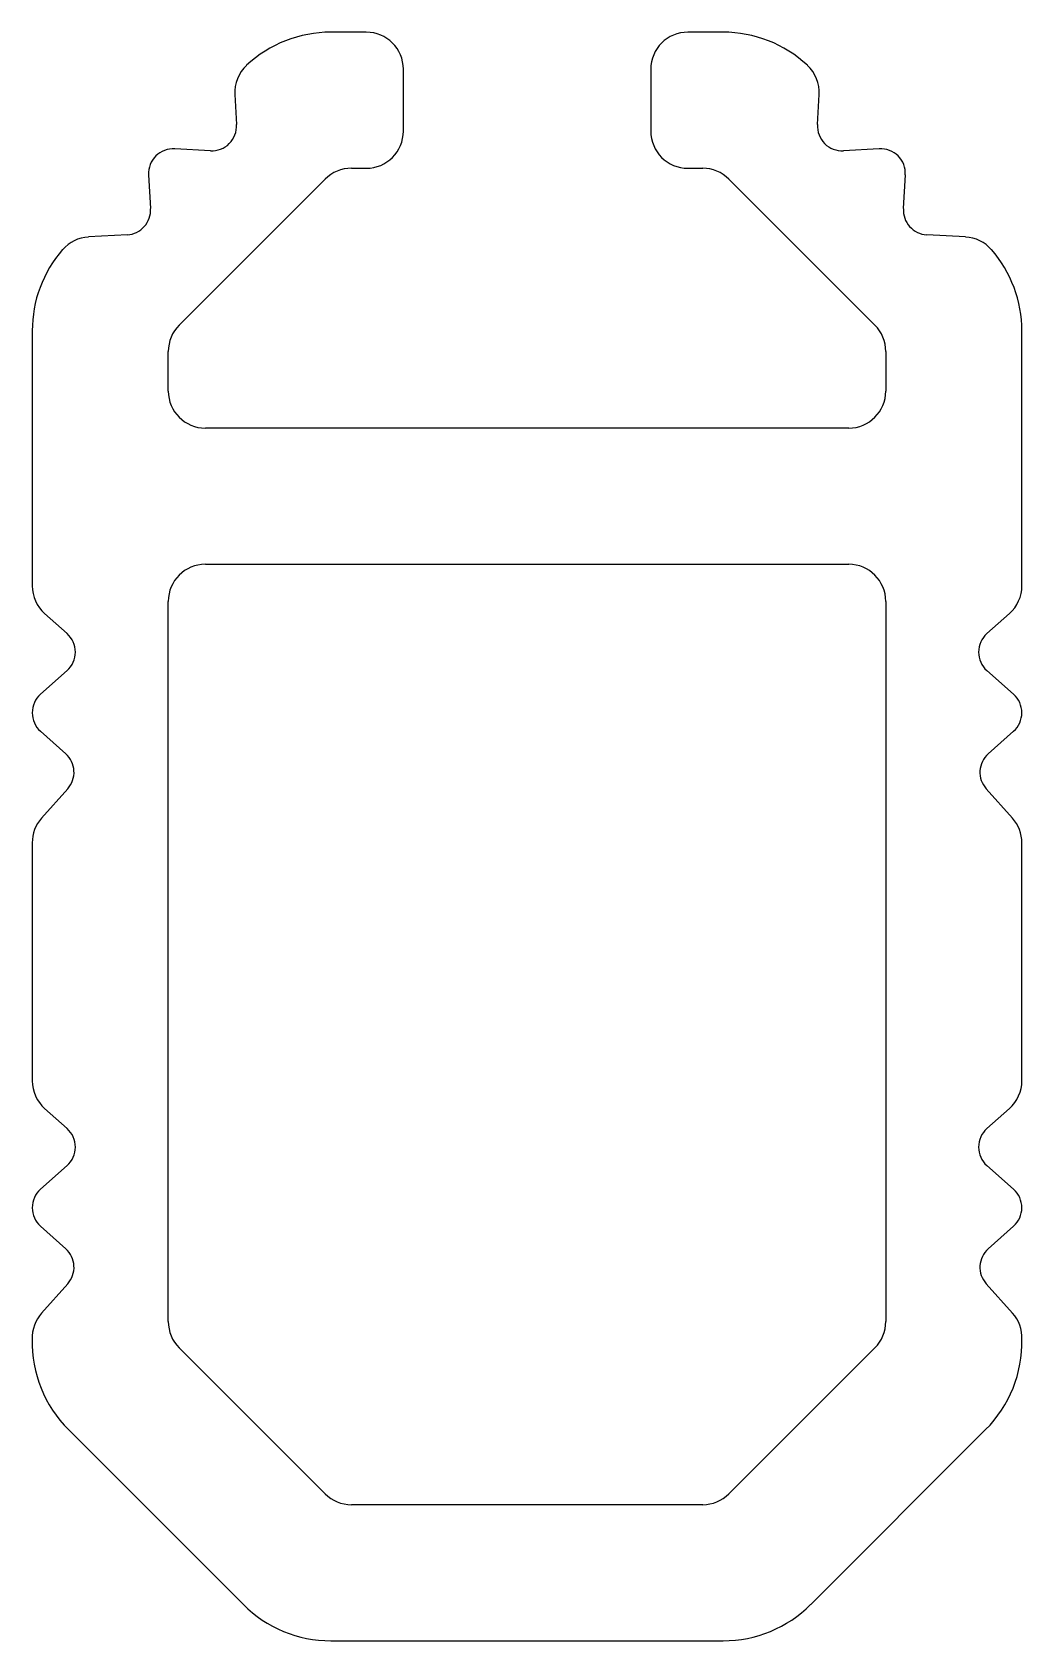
# Model space of a CAD drawing. Extents: x 1262.6 to 1270.6, y 2285.3 to 2298.3.
import ezdxf

# ---------------------------------------------------------------- set-up
doc = ezdxf.new("R2010")
doc.units = 0
doc.layers.get('0').update_dxf_attribs({"linetype": 'CONTINUOUS'})

msp = doc.modelspace()

# ---------------------------------------------------------------- linework, layer by layer
for p, q in [((1265.277, 2298.287), (1264.991, 2298.287)), ((1268.162, 2298.287), (1267.877, 2298.287)), ((1265.577, 2297.487), (1265.577, 2297.987)), ((1267.577, 2297.987), (1267.577, 2297.487)), ((1264.215, 2297.782), (1264.229, 2297.54)), ((1268.925, 2297.54), (1268.939, 2297.782)), ((1264.017, 2297.329), (1263.73, 2297.345)), ((1269.424, 2297.345), (1269.136, 2297.329)), ((1263.518, 2297.134), (1263.534, 2296.861)), ((1265.157, 2297.187), (1265.277, 2297.187)), ((1267.877, 2297.187), (1267.997, 2297.187)), ((1269.619, 2296.861), (1269.635, 2297.134)), ((1263.764, 2295.919), (1264.944, 2297.099)), ((1268.209, 2297.099), (1269.389, 2295.919)), ((1263.346, 2296.649), (1263.032, 2296.632)), ((1270.122, 2296.632), (1269.808, 2296.649)), ((1262.577, 2295.873), (1262.577, 2293.813)), ((1270.577, 2293.813), (1270.577, 2295.873)), ((1263.677, 2295.387), (1263.677, 2295.707)), ((1269.477, 2295.707), (1269.477, 2295.387)), ((1266.577, 2295.087), (1263.977, 2295.087)), ((1269.177, 2295.087), (1266.577, 2295.087)), ((1263.977, 2293.987), (1269.177, 2293.987)), ((1263.677, 2287.867), (1263.677, 2293.687)), ((1269.477, 2293.687), (1269.477, 2287.867)), ((1262.677, 2293.589), (1262.859, 2293.427)), ((1270.294, 2293.427), (1270.476, 2293.589)), ((1262.859, 2293.128), (1262.644, 2292.936)), ((1270.51, 2292.936), (1270.294, 2293.128)), ((1262.644, 2292.638), (1262.848, 2292.455)), ((1270.305, 2292.455), (1270.51, 2292.638)), ((1262.864, 2292.173), (1262.653, 2291.936)), ((1270.5, 2291.936), (1270.289, 2292.173)), ((1262.577, 2291.736), (1262.577, 2289.813)), ((1270.577, 2289.813), (1270.577, 2291.736)), ((1262.677, 2289.589), (1262.859, 2289.427)), ((1270.294, 2289.427), (1270.476, 2289.589)), ((1262.859, 2289.128), (1262.644, 2288.936)), ((1270.51, 2288.936), (1270.294, 2289.128)), ((1262.644, 2288.638), (1262.848, 2288.455)), ((1270.305, 2288.455), (1270.51, 2288.638)), ((1262.864, 2288.173), (1262.653, 2287.936)), ((1270.5, 2287.936), (1270.289, 2288.173)), ((1264.944, 2286.475), (1263.764, 2287.655)), ((1269.389, 2287.655), (1268.209, 2286.475)), ((1262.87, 2286.994), (1264.284, 2285.58)), ((1268.87, 2285.58), (1270.284, 2286.994)), ((1267.997, 2286.387), (1265.157, 2286.387)), ((1264.991, 2285.287), (1266.577, 2285.287)), ((1266.577, 2285.287), (1268.162, 2285.287))]:
    msp.add_line(p, q)
for centre, radius, start, end in [((1264.991, 2297.287), 1, 90, 132.9197), ((1265.277, 2297.987), 0.3, 0, 90), ((1267.877, 2297.987), 0.3, 90, 180), ((1268.162, 2297.287), 1, 47.0803, 90), ((1264.514, 2297.799), 0.3, 132.9197, 183.2864), ((1268.639, 2297.799), 0.3, 356.7136, 47.0803), ((1264.029, 2297.528), 0.2, 266.7136, 3.2864), ((1269.124, 2297.528), 0.2, 176.7136, 273.2864), ((1265.277, 2297.487), 0.3, 270, 360), ((1267.877, 2297.487), 0.3, 180, 270), ((1263.718, 2297.145), 0.2, 86.7136, 183.2864), ((1269.435, 2297.145), 0.2, 356.7136, 93.2864), ((1265.157, 2296.887), 0.3, 90, 135), ((1267.997, 2296.887), 0.3, 45, 90), ((1263.334, 2296.849), 0.2, 273.2367, 3.2864), ((1269.819, 2296.849), 0.2, 176.7136, 266.7633), ((1263.049, 2296.332), 0.3, 93.2367, 138.9725), ((1270.105, 2296.332), 0.3, 41.0275, 86.7633), ((1263.577, 2295.873), 1, 138.9725, 180), ((1269.577, 2295.873), 1, 0, 41.0275), ((1263.977, 2295.707), 0.3, 135, 180), ((1269.177, 2295.707), 0.3, 0, 45), ((1263.977, 2295.387), 0.3, 180, 270), ((1269.177, 2295.387), 0.3, 270, 0), ((1263.977, 2293.687), 0.3, 90, 180), ((1269.177, 2293.687), 0.3, 0, 90), ((1262.877, 2293.813), 0.3, 180, 228.2864), ((1270.277, 2293.813), 0.3, 311.7136, 360), ((1262.726, 2293.277), 0.2, 311.7136, 48.2864), ((1270.427, 2293.277), 0.2, 131.7136, 228.2864), ((1262.777, 2292.787), 0.2, 131.7136, 228.2864), ((1270.377, 2292.787), 0.2, 311.7136, 48.2864), ((1262.715, 2292.306), 0.2, 318.2367, 48.2864), ((1270.438, 2292.306), 0.2, 131.7136, 221.7633), ((1262.877, 2291.736), 0.3, 138.2367, 180), ((1270.277, 2291.736), 0.3, 0, 41.7633), ((1262.877, 2289.813), 0.3, 180, 228.2864), ((1270.277, 2289.813), 0.3, 311.7136, 0), ((1262.726, 2289.277), 0.2, 311.7136, 48.2864), ((1270.427, 2289.277), 0.2, 131.7136, 228.2864), ((1262.777, 2288.787), 0.2, 131.7136, 228.2864), ((1270.377, 2288.787), 0.2, 311.7136, 48.2864), ((1262.715, 2288.306), 0.2, 318.2367, 48.2864), ((1270.438, 2288.306), 0.2, 131.7136, 221.7633), ((1262.877, 2287.736), 0.3, 138.2367, 182.3936), ((1270.277, 2287.736), 0.3, 357.6064, 41.7633), ((1263.977, 2287.867), 0.3, 180, 225), ((1269.177, 2287.867), 0.3, 315, 0), ((1263.577, 2287.701), 1, 178.689, 225), ((1269.577, 2287.701), 1, 315, 1.311), ((1265.157, 2286.687), 0.3, 225, 270), ((1267.997, 2286.687), 0.3, 270, 315), ((1264.991, 2286.287), 1, 225, 270), ((1268.162, 2286.287), 1, 270, 315)]:
    msp.add_arc(centre, radius, start, end)

doc.saveas('drawing.dxf')
